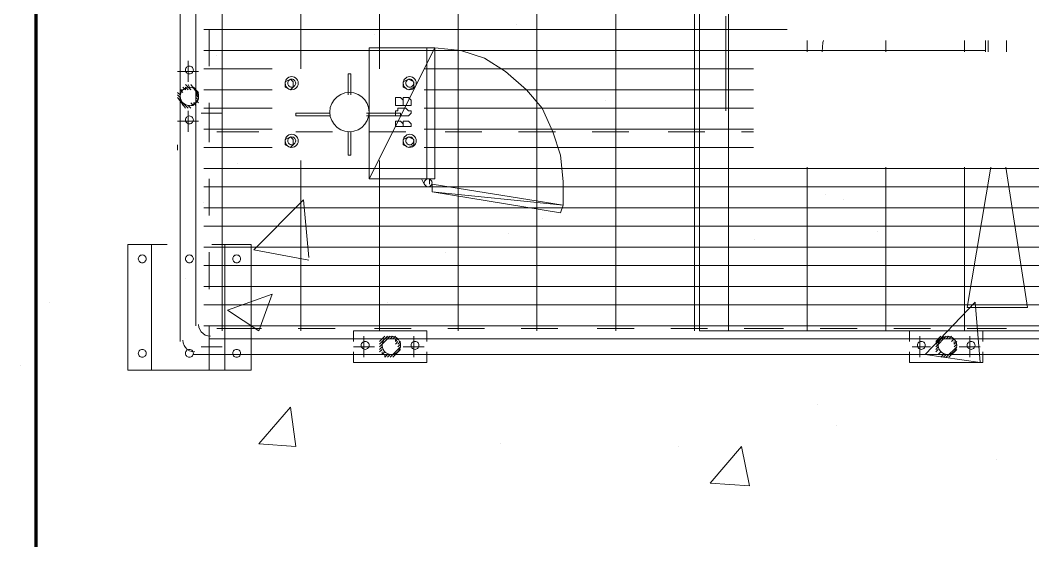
# Paper-space layout '03 Scan Locations' of a CAD drawing. Header units: millimetres. Extents: x 5 to 415, y 5 to 292.
# Drawn here: x 136.1 to 160.04, y 68.8 to 81.1 of the extents above; entities that cross this region are included whole.
import ezdxf

# ---------------------------------------------------------------- set-up
doc = ezdxf.new("R2010")
doc.units = ezdxf.units.MM
for name, color, linetype in [('EXISTING', 7, 'Continuous'), ('LOAD_BEARING_WALLS', 7, 'Continuous'), ('PROPOSED', 7, 'Continuous')]:
    doc.layers.add(name, color=color, linetype=linetype)

# ---------------------------------------------------------------- blocks, each defined once
blk = doc.blocks.new('SHEET_03')
at = {"layer": 'EXISTING', "color": 254, "linetype": 'Continuous', "lineweight": 13}
for p, q in [((152.782, 81.196), (152.782, 78.964)), ((147.822, 81.01), (147.822, 81.01)), ((144.474, 80.762), (144.474, 80.762)), ((144.35, 77.352), (144.35, 80.452)), ((145.9, 80.452), (144.35, 77.352)), ((144.35, 80.452), (145.9, 80.452)), ((145.9, 77.352), (145.9, 80.452)), ((158.982, 80.628), (158.982, 80.354)), ((140.754, 80.266), (140.754, 80.266)), ((140.072, 80.142), (140.072, 79.646)), ((140.196, 79.956), (140.196, 79.956)), ((139.824, 79.894), (140.32, 79.894)), ((149.93, 79.212), (149.93, 79.212)), ((140.072, 78.468), (140.072, 78.964)), ((139.824, 78.716), (140.32, 78.716)), ((141.25, 77.724), (141.25, 77.724)), ((158.486, 74.314), (159.046, 77.628)), ((159.399, 77.628), (159.912, 74.314)), ((144.35, 77.352), (145.9, 77.352)), ((159.292, 77.352), (159.292, 77.352)), ((145.838, 77.042), (145.838, 77.228)), ((145.838, 77.228), (148.938, 76.732)), ((141.622, 75.678), (142.8, 76.856)), ((142.924, 75.492), (142.8, 76.856)), ((148.938, 76.732), (145.838, 77.042)), ((145.838, 77.042), (148.876, 76.546)), ((155.138, 76.98), (155.138, 76.98)), ((155.572, 76.856), (155.572, 76.856)), ((140.444, 76.794), (140.444, 76.794)), ((148.876, 76.546), (148.938, 76.732)), ((148.442, 76.422), (148.442, 76.422)), ((156.378, 76.112), (156.378, 76.112)), ((147.636, 76.05), (147.636, 76.05)), ((153.464, 75.926), (153.464, 75.926)), ((141.622, 75.678), (142.924, 75.43)), ((146.148, 75.616), (146.148, 75.616)), ((140.01, 74.996), (140.01, 74.996)), ((140.568, 74.872), (140.568, 74.872)), ((136.786, 74.438), (136.786, 74.438)), ((141.002, 74.252), (142.056, 74.624)), ((141.746, 73.756), (142.056, 74.624)), ((144.784, 74.438), (144.784, 74.438)), ((157.494, 73.198), (158.672, 74.438)), ((158.796, 73.012), (158.672, 74.438)), ((141.002, 74.252), (141.746, 73.756)), ((159.912, 74.314), (158.486, 74.314)), ((144.226, 73.632), (144.226, 73.136)), ((145.404, 73.632), (145.404, 73.136)), ((157.37, 73.632), (157.37, 73.136)), ((158.548, 73.632), (158.548, 73.136)), ((143.978, 73.384), (144.474, 73.384)), ((145.652, 73.384), (145.156, 73.384)), ((157.184, 73.384), (157.618, 73.384)), ((158.796, 73.384), (158.3, 73.384)), ((157.494, 73.198), (158.796, 73.012)), ((136.104, 72.95), (136.104, 72.95)), ((141.746, 71.09), (142.49, 71.958)), ((142.614, 71.028), (142.49, 71.958)), ((154.952, 72.02), (154.952, 72.02)), ((155.386, 71.524), (155.386, 71.524)), ((141.746, 71.09), (142.614, 71.028)), ((147.45, 71.09), (147.45, 71.09)), ((151.666, 71.028), (151.666, 71.028)), ((152.41, 70.16), (153.154, 71.028)), ((153.34, 70.098), (153.154, 71.028)), ((159.168, 70.718), (159.168, 70.718)), ((152.41, 70.16), (153.34, 70.098))]:
    blk.add_line(p, q, dxfattribs=at)
at = {"layer": 'LOAD_BEARING_WALLS', "color": 7, "linetype": 'Continuous', "lineweight": 70}
blk.add_line((136.476, 115.308), (136.476, 61.542), dxfattribs=at)
at = {"layer": 'PROPOSED', "color": 250, "linetype": 'Continuous', "lineweight": 13}
for p, q in [((140.878, 73.756), (140.878, 111.762)), ((152.038, 73.756), (152.038, 103.948)), ((152.162, 73.756), (152.162, 103.948)), ((152.162, 103.948), (152.162, 73.756)), ((152.844, 73.756), (152.844, 103.948)), ((146.458, 73.756), (146.458, 100.106)), ((148.318, 73.756), (148.318, 100.106)), ((150.178, 73.756), (150.178, 100.106)), ((139.886, 79.274), (139.886, 87.272)), ((140.258, 79.274), (140.258, 87.272)), ((142.738, 79.956), (142.738, 84.234)), ((144.598, 79.956), (144.598, 84.234)), ((140.444, 80.886), (152.162, 80.886)), ((140.568, 80.886), (140.568, 80.018)), ((152.162, 80.886), (154.228, 80.886)), ((145.714, 77.352), (145.714, 80.452)), ((146.52, 80.39), (145.9, 80.452)), ((154.704, 80.354), (154.704, 80.628)), ((155.056, 80.354), (155.076, 80.576)), ((155.076, 80.576), (155.092, 80.628)), ((156.564, 80.354), (156.564, 80.628)), ((158.424, 80.354), (158.424, 80.628)), ((158.92, 80.354), (158.92, 80.628)), ((158.982, 80.354), (158.982, 80.628)), ((159.416, 80.628), (159.416, 80.354)), ((140.444, 80.39), (152.162, 80.39)), ((147.078, 80.204), (146.52, 80.39)), ((147.574, 79.894), (147.078, 80.204)), ((152.162, 80.39), (158.92, 80.39)), ((140.012, 79.946), (140.01, 79.925)), ((140.019, 79.966), (140.012, 79.946)), ((140.03, 79.983), (140.019, 79.966)), ((140.045, 79.998), (140.03, 79.983)), ((140.062, 80.009), (140.045, 79.998)), ((140.082, 80.016), (140.062, 80.009)), ((140.103, 80.018), (140.082, 80.016)), ((140.124, 80.016), (140.103, 80.018)), ((140.144, 80.009), (140.124, 80.016)), ((140.161, 79.998), (140.144, 80.009)), ((140.176, 79.983), (140.161, 79.998)), ((140.187, 79.966), (140.176, 79.983)), ((140.194, 79.946), (140.187, 79.966)), ((140.196, 79.925), (140.194, 79.946)), ((140.444, 79.956), (142.056, 79.956)), ((145.652, 79.956), (152.162, 79.956)), ((152.162, 79.956), (153.432, 79.956)), ((140.01, 79.925), (140.012, 79.904)), ((140.012, 79.904), (140.019, 79.884)), ((140.019, 79.884), (140.03, 79.867)), ((140.03, 79.867), (140.045, 79.852)), ((140.045, 79.852), (140.062, 79.841)), ((140.062, 79.841), (140.082, 79.834)), ((140.082, 79.834), (140.103, 79.832)), ((140.103, 79.832), (140.124, 79.834)), ((140.124, 79.834), (140.144, 79.841)), ((140.144, 79.841), (140.161, 79.852)), ((140.161, 79.852), (140.176, 79.867)), ((140.176, 79.867), (140.187, 79.884)), ((140.187, 79.884), (140.194, 79.904)), ((140.194, 79.904), (140.196, 79.925)), ((142.366, 79.646), (142.49, 79.708)), ((142.4, 79.712), (142.382, 79.683)), ((142.424, 79.736), (142.4, 79.712)), ((142.453, 79.754), (142.424, 79.736)), ((142.485, 79.766), (142.453, 79.754)), ((142.48, 79.699), (142.463, 79.688)), ((142.5, 79.706), (142.48, 79.699)), ((142.521, 79.77), (142.485, 79.766)), ((142.49, 79.708), (142.552, 79.646)), ((142.521, 79.708), (142.5, 79.706)), ((142.557, 79.766), (142.521, 79.77)), ((142.542, 79.706), (142.521, 79.708)), ((142.562, 79.699), (142.542, 79.706)), ((142.589, 79.754), (142.557, 79.766)), ((142.579, 79.688), (142.562, 79.699)), ((142.618, 79.736), (142.589, 79.754)), ((142.642, 79.712), (142.618, 79.736)), ((142.66, 79.683), (142.642, 79.712)), ((143.854, 79.336), (143.854, 79.832)), ((143.854, 79.832), (143.916, 79.832)), ((143.916, 79.336), (143.916, 79.832)), ((145.28, 79.708), (145.156, 79.646)), ((145.19, 79.712), (145.172, 79.683)), ((145.214, 79.736), (145.19, 79.712)), ((145.243, 79.754), (145.214, 79.736)), ((145.275, 79.766), (145.243, 79.754)), ((145.27, 79.699), (145.253, 79.688)), ((145.29, 79.706), (145.27, 79.699)), ((145.311, 79.77), (145.275, 79.766)), ((145.404, 79.646), (145.28, 79.708)), ((145.311, 79.708), (145.29, 79.706)), ((145.347, 79.766), (145.311, 79.77)), ((145.332, 79.706), (145.311, 79.708)), ((145.352, 79.699), (145.332, 79.706)), ((145.379, 79.754), (145.347, 79.766)), ((145.369, 79.688), (145.352, 79.699)), ((145.408, 79.736), (145.379, 79.754)), ((145.432, 79.712), (145.408, 79.736)), ((145.45, 79.683), (145.432, 79.712)), ((148.07, 79.46), (147.574, 79.894)), ((139.948, 79.398), (139.886, 79.46)), ((139.948, 79.46), (139.886, 79.46)), ((139.967, 79.474), (139.934, 79.441)), ((140.01, 79.46), (139.948, 79.522)), ((140.008, 79.5), (139.967, 79.474)), ((140.053, 79.516), (140.008, 79.5)), ((140.134, 79.46), (140.01, 79.584)), ((140.01, 79.46), (140.01, 79.522)), ((140.072, 79.46), (140.01, 79.522)), ((140.103, 79.522), (140.053, 79.516)), ((140.134, 79.46), (140.072, 79.584)), ((140.153, 79.516), (140.103, 79.522)), ((140.32, 79.336), (140.134, 79.584)), ((140.198, 79.5), (140.153, 79.516)), ((140.32, 79.398), (140.196, 79.522)), ((140.239, 79.474), (140.198, 79.5)), ((140.272, 79.441), (140.239, 79.474)), ((140.444, 79.46), (142.056, 79.46)), ((142.37, 79.651), (142.366, 79.615)), ((142.366, 79.522), (142.366, 79.646)), ((142.366, 79.615), (142.37, 79.579)), ((142.49, 79.46), (142.366, 79.522)), ((142.382, 79.683), (142.37, 79.651)), ((142.37, 79.579), (142.382, 79.547)), ((142.382, 79.547), (142.4, 79.518)), ((142.4, 79.518), (142.424, 79.494)), ((142.424, 79.494), (142.453, 79.476)), ((142.43, 79.636), (142.428, 79.615)), ((142.428, 79.615), (142.43, 79.594)), ((142.437, 79.656), (142.43, 79.636)), ((142.43, 79.594), (142.437, 79.574)), ((142.448, 79.673), (142.437, 79.656)), ((142.437, 79.574), (142.448, 79.557)), ((142.463, 79.688), (142.448, 79.673)), ((142.448, 79.557), (142.463, 79.542)), ((142.453, 79.476), (142.485, 79.464)), ((142.463, 79.542), (142.48, 79.531)), ((142.48, 79.531), (142.5, 79.524)), ((142.485, 79.464), (142.521, 79.46)), ((142.552, 79.522), (142.49, 79.46)), ((142.5, 79.524), (142.521, 79.522)), ((142.521, 79.522), (142.542, 79.524)), ((142.521, 79.46), (142.557, 79.464)), ((142.542, 79.524), (142.562, 79.531)), ((142.552, 79.646), (142.552, 79.522)), ((142.557, 79.464), (142.589, 79.476)), ((142.562, 79.531), (142.579, 79.542)), ((142.594, 79.673), (142.579, 79.688)), ((142.579, 79.542), (142.594, 79.557)), ((142.589, 79.476), (142.618, 79.494)), ((142.605, 79.656), (142.594, 79.673)), ((142.594, 79.557), (142.605, 79.574)), ((142.612, 79.636), (142.605, 79.656)), ((142.605, 79.574), (142.612, 79.594)), ((142.614, 79.615), (142.612, 79.636)), ((142.612, 79.594), (142.614, 79.615)), ((142.618, 79.494), (142.642, 79.518)), ((142.642, 79.518), (142.66, 79.547)), ((142.672, 79.651), (142.66, 79.683)), ((142.66, 79.547), (142.672, 79.579)), ((142.676, 79.615), (142.672, 79.651)), ((142.672, 79.579), (142.676, 79.615)), ((145.16, 79.651), (145.156, 79.615)), ((145.156, 79.646), (145.156, 79.522)), ((145.156, 79.615), (145.16, 79.579)), ((145.156, 79.522), (145.28, 79.46)), ((145.172, 79.683), (145.16, 79.651)), ((145.16, 79.579), (145.172, 79.547)), ((145.172, 79.547), (145.19, 79.518)), ((145.19, 79.518), (145.214, 79.494)), ((145.214, 79.494), (145.243, 79.476)), ((145.22, 79.636), (145.218, 79.615)), ((145.218, 79.615), (145.22, 79.594)), ((145.227, 79.656), (145.22, 79.636)), ((145.22, 79.594), (145.227, 79.574)), ((145.238, 79.673), (145.227, 79.656)), ((145.227, 79.574), (145.238, 79.557)), ((145.253, 79.688), (145.238, 79.673)), ((145.238, 79.557), (145.253, 79.542)), ((145.243, 79.476), (145.275, 79.464)), ((145.253, 79.542), (145.27, 79.531)), ((145.27, 79.531), (145.29, 79.524)), ((145.275, 79.464), (145.311, 79.46)), ((145.28, 79.46), (145.404, 79.522)), ((145.29, 79.524), (145.311, 79.522)), ((145.311, 79.522), (145.332, 79.524)), ((145.311, 79.46), (145.347, 79.464)), ((145.332, 79.524), (145.352, 79.531)), ((145.347, 79.464), (145.379, 79.476)), ((145.352, 79.531), (145.369, 79.542)), ((145.384, 79.673), (145.369, 79.688)), ((145.369, 79.542), (145.384, 79.557)), ((145.379, 79.476), (145.408, 79.494)), ((145.395, 79.656), (145.384, 79.673)), ((145.384, 79.557), (145.395, 79.574)), ((145.402, 79.636), (145.395, 79.656)), ((145.395, 79.574), (145.402, 79.594)), ((145.404, 79.615), (145.402, 79.636)), ((145.402, 79.594), (145.404, 79.615)), ((145.404, 79.522), (145.404, 79.646)), ((145.408, 79.494), (145.432, 79.518)), ((145.432, 79.518), (145.45, 79.547)), ((145.462, 79.651), (145.45, 79.683)), ((145.45, 79.547), (145.462, 79.579)), ((145.466, 79.615), (145.462, 79.651)), ((145.462, 79.579), (145.466, 79.615)), ((145.652, 79.46), (152.162, 79.46)), ((148.442, 79.026), (148.07, 79.46)), ((152.162, 79.46), (153.432, 79.46)), ((139.886, 79.336), (139.824, 79.398)), ((139.886, 79.274), (139.824, 79.336)), ((140.01, 79.026), (139.824, 79.274)), ((139.824, 79.274), (140.072, 79.026)), ((139.886, 79.398), (139.886, 79.398)), ((139.892, 79.355), (139.886, 79.305)), ((139.886, 79.305), (139.892, 79.255)), ((139.886, 73.508), (139.886, 79.274)), ((139.908, 79.4), (139.892, 79.355)), ((139.892, 79.255), (139.908, 79.21)), ((139.934, 79.441), (139.908, 79.4)), ((140.32, 79.274), (140.258, 79.398)), ((140.32, 79.274), (140.258, 79.336)), ((140.32, 79.212), (140.258, 79.274)), ((140.258, 73.88), (140.258, 79.274)), ((140.298, 79.4), (140.272, 79.441)), ((140.314, 79.355), (140.298, 79.4)), ((140.298, 79.21), (140.314, 79.255)), ((140.32, 79.305), (140.314, 79.355)), ((140.314, 79.255), (140.32, 79.305)), ((143.522, 79.224), (143.467, 79.137)), ((143.594, 79.296), (143.522, 79.224)), ((143.681, 79.351), (143.594, 79.296)), ((143.778, 79.386), (143.681, 79.351)), ((143.885, 79.398), (143.778, 79.386)), ((143.992, 79.386), (143.885, 79.398)), ((144.089, 79.351), (143.992, 79.386)), ((144.176, 79.296), (144.089, 79.351)), ((144.248, 79.224), (144.176, 79.296)), ((144.303, 79.137), (144.248, 79.224)), ((144.97, 79.212), (144.97, 79.274)), ((144.97, 79.274), (145.032, 79.274)), ((145.032, 79.274), (145.094, 79.274)), ((145.094, 79.274), (145.156, 79.212)), ((145.156, 79.212), (145.156, 79.274)), ((145.156, 79.274), (145.218, 79.274)), ((145.218, 79.274), (145.28, 79.274)), ((145.28, 79.274), (145.342, 79.212)), ((139.948, 79.088), (139.886, 79.212)), ((139.908, 79.21), (139.934, 79.169)), ((139.934, 79.169), (139.967, 79.136)), ((139.967, 79.136), (140.008, 79.11)), ((140.008, 79.11), (140.053, 79.094)), ((140.053, 79.094), (140.103, 79.088)), ((140.134, 79.026), (140.072, 79.088)), ((140.103, 79.088), (140.153, 79.094)), ((140.196, 79.088), (140.134, 79.15)), ((140.196, 79.088), (140.134, 79.088)), ((140.153, 79.094), (140.198, 79.11)), ((140.258, 79.088), (140.196, 79.15)), ((140.258, 79.15), (140.196, 79.15)), ((140.198, 79.11), (140.239, 79.136)), ((140.239, 79.136), (140.272, 79.169)), ((140.32, 79.15), (140.258, 79.212)), ((140.272, 79.169), (140.298, 79.21)), ((140.444, 79.026), (142.056, 79.026)), ((140.568, 79.15), (140.568, 78.22)), ((143.432, 79.04), (143.42, 78.933)), ((143.467, 79.137), (143.432, 79.04)), ((144.338, 79.04), (144.303, 79.137)), ((144.35, 78.933), (144.338, 79.04)), ((144.97, 79.088), (144.97, 79.212)), ((145.342, 79.088), (144.97, 79.088)), ((145.094, 79.026), (145.032, 79.026)), ((145.032, 79.026), (145.032, 78.964)), ((145.156, 79.026), (145.094, 79.026)), ((145.156, 79.212), (145.156, 79.088)), ((145.218, 79.026), (145.156, 79.026)), ((145.28, 78.964), (145.218, 79.026)), ((145.342, 79.212), (145.342, 79.088)), ((145.652, 79.026), (152.162, 79.026)), ((148.69, 78.468), (148.442, 79.026)), ((152.162, 79.026), (153.432, 79.026)), ((140.012, 78.768), (140.01, 78.747)), ((140.01, 78.747), (140.012, 78.726)), ((140.019, 78.788), (140.012, 78.768)), ((140.03, 78.805), (140.019, 78.788)), ((140.045, 78.82), (140.03, 78.805)), ((140.062, 78.831), (140.045, 78.82)), ((140.082, 78.838), (140.062, 78.831)), ((140.103, 78.84), (140.082, 78.838)), ((140.124, 78.838), (140.103, 78.84)), ((140.144, 78.831), (140.124, 78.838)), ((140.161, 78.82), (140.144, 78.831)), ((140.176, 78.805), (140.161, 78.82)), ((140.187, 78.788), (140.176, 78.805)), ((140.194, 78.768), (140.187, 78.788)), ((140.196, 78.747), (140.194, 78.768)), ((140.194, 78.726), (140.196, 78.747)), ((140.878, 78.902), (140.382, 78.902)), ((143.42, 78.902), (142.614, 78.902)), ((142.614, 78.902), (142.614, 78.84)), ((142.614, 78.84), (142.614, 78.902)), ((143.42, 78.84), (142.614, 78.84)), ((143.42, 78.933), (143.432, 78.826)), ((143.432, 78.826), (143.467, 78.729)), ((144.288, 78.902), (145.094, 78.902)), ((144.288, 78.84), (145.094, 78.84)), ((144.303, 78.729), (144.338, 78.826)), ((144.338, 78.826), (144.35, 78.933)), ((145.032, 78.964), (144.97, 78.964)), ((144.97, 78.964), (144.97, 78.902)), ((144.97, 78.902), (144.97, 78.84)), ((144.97, 78.84), (145.032, 78.84)), ((145.032, 78.84), (145.094, 78.84)), ((145.094, 78.902), (145.094, 78.84)), ((145.094, 78.84), (145.156, 78.84)), ((145.156, 78.84), (145.218, 78.84)), ((145.218, 78.84), (145.28, 78.84)), ((145.342, 78.964), (145.28, 78.964)), ((145.28, 78.84), (145.342, 78.902)), ((145.342, 78.902), (145.342, 78.964)), ((140.012, 78.726), (140.019, 78.706)), ((140.019, 78.706), (140.03, 78.689)), ((140.03, 78.689), (140.045, 78.674)), ((140.045, 78.674), (140.062, 78.663)), ((140.062, 78.663), (140.082, 78.656)), ((140.082, 78.656), (140.103, 78.654)), ((140.103, 78.654), (140.124, 78.656)), ((140.124, 78.656), (140.144, 78.663)), ((140.144, 78.663), (140.161, 78.674)), ((140.161, 78.674), (140.176, 78.689)), ((140.176, 78.689), (140.187, 78.706)), ((140.187, 78.706), (140.194, 78.726)), ((140.444, 78.53), (142.056, 78.53)), ((143.467, 78.729), (143.522, 78.642)), ((143.522, 78.642), (143.594, 78.57)), ((143.594, 78.57), (143.681, 78.515)), ((143.681, 78.515), (143.778, 78.48)), ((143.992, 78.48), (144.089, 78.515)), ((144.089, 78.515), (144.176, 78.57)), ((144.176, 78.57), (144.248, 78.642)), ((144.248, 78.642), (144.303, 78.729)), ((144.97, 78.654), (144.97, 78.716)), ((144.97, 78.716), (145.032, 78.716)), ((144.97, 78.592), (144.97, 78.654)), ((145.342, 78.592), (144.97, 78.592)), ((145.032, 78.716), (145.094, 78.716)), ((145.094, 78.716), (145.156, 78.654)), ((145.156, 78.654), (145.156, 78.716)), ((145.156, 78.716), (145.218, 78.716)), ((145.156, 78.654), (145.156, 78.592)), ((145.218, 78.716), (145.28, 78.716)), ((145.28, 78.716), (145.342, 78.654)), ((145.342, 78.654), (145.342, 78.592)), ((145.652, 78.53), (152.162, 78.53)), ((152.162, 78.53), (153.432, 78.53)), ((141.746, 78.468), (140.754, 78.468)), ((142.49, 78.344), (142.366, 78.282)), ((142.37, 78.287), (142.366, 78.251)), ((142.366, 78.282), (142.366, 78.158)), ((142.382, 78.319), (142.37, 78.287)), ((142.4, 78.348), (142.382, 78.319)), ((142.424, 78.372), (142.4, 78.348)), ((142.453, 78.39), (142.424, 78.372)), ((142.43, 78.272), (142.428, 78.251)), ((142.437, 78.292), (142.43, 78.272)), ((142.448, 78.309), (142.437, 78.292)), ((142.463, 78.324), (142.448, 78.309)), ((142.485, 78.402), (142.453, 78.39)), ((142.48, 78.335), (142.463, 78.324)), ((142.5, 78.342), (142.48, 78.335)), ((142.521, 78.406), (142.485, 78.402)), ((142.552, 78.282), (142.49, 78.344)), ((142.521, 78.344), (142.5, 78.342)), ((142.557, 78.402), (142.521, 78.406)), ((142.542, 78.342), (142.521, 78.344)), ((142.562, 78.335), (142.542, 78.342)), ((142.552, 78.158), (142.552, 78.282)), ((142.589, 78.39), (142.557, 78.402)), ((142.579, 78.324), (142.562, 78.335)), ((142.594, 78.309), (142.579, 78.324)), ((142.618, 78.372), (142.589, 78.39)), ((142.605, 78.292), (142.594, 78.309)), ((142.612, 78.272), (142.605, 78.292)), ((142.614, 78.251), (142.612, 78.272)), ((143.482, 78.468), (142.614, 78.468)), ((142.642, 78.348), (142.618, 78.372)), ((142.66, 78.319), (142.642, 78.348)), ((142.672, 78.287), (142.66, 78.319)), ((142.676, 78.251), (142.672, 78.287)), ((143.778, 78.48), (143.885, 78.468)), ((143.854, 78.468), (143.854, 77.91)), ((143.885, 78.468), (143.992, 78.48)), ((143.916, 78.468), (143.916, 77.91)), ((145.218, 78.468), (144.35, 78.468)), ((145.156, 78.282), (145.28, 78.344)), ((145.16, 78.287), (145.156, 78.251)), ((145.156, 78.158), (145.156, 78.282)), ((145.172, 78.319), (145.16, 78.287)), ((145.19, 78.348), (145.172, 78.319)), ((145.214, 78.372), (145.19, 78.348)), ((145.243, 78.39), (145.214, 78.372)), ((145.22, 78.272), (145.218, 78.251)), ((145.227, 78.292), (145.22, 78.272)), ((145.238, 78.309), (145.227, 78.292)), ((145.253, 78.324), (145.238, 78.309)), ((145.275, 78.402), (145.243, 78.39)), ((145.27, 78.335), (145.253, 78.324)), ((145.29, 78.342), (145.27, 78.335)), ((145.311, 78.406), (145.275, 78.402)), ((145.28, 78.344), (145.404, 78.282)), ((145.311, 78.344), (145.29, 78.342)), ((145.347, 78.402), (145.311, 78.406)), ((145.332, 78.342), (145.311, 78.344)), ((145.352, 78.335), (145.332, 78.342)), ((145.379, 78.39), (145.347, 78.402)), ((145.369, 78.324), (145.352, 78.335)), ((145.384, 78.309), (145.369, 78.324)), ((145.408, 78.372), (145.379, 78.39)), ((145.395, 78.292), (145.384, 78.309)), ((145.402, 78.272), (145.395, 78.292)), ((145.404, 78.251), (145.402, 78.272)), ((145.404, 78.282), (145.404, 78.158)), ((145.432, 78.348), (145.408, 78.372)), ((145.45, 78.319), (145.432, 78.348)), ((145.462, 78.287), (145.45, 78.319)), ((145.466, 78.251), (145.462, 78.287)), ((147.016, 78.468), (146.148, 78.468)), ((148.752, 78.468), (147.884, 78.468)), ((148.876, 77.91), (148.69, 78.468)), ((150.488, 78.468), (149.62, 78.468)), ((152.286, 78.468), (151.418, 78.468)), ((153.432, 78.468), (153.154, 78.468)), ((139.824, 78.158), (139.824, 78.034)), ((139.824, 78.158), (139.824, 78.158)), ((139.824, 78.034), (139.824, 78.034)), ((140.444, 78.096), (142.056, 78.096)), ((142.366, 78.251), (142.37, 78.215)), ((142.366, 78.158), (142.49, 78.096)), ((142.37, 78.215), (142.382, 78.183)), ((142.382, 78.183), (142.4, 78.154)), ((142.4, 78.154), (142.424, 78.13)), ((142.424, 78.13), (142.453, 78.112)), ((142.428, 78.251), (142.43, 78.23)), ((142.43, 78.23), (142.437, 78.21)), ((142.437, 78.21), (142.448, 78.193)), ((142.448, 78.193), (142.463, 78.178)), ((142.453, 78.112), (142.485, 78.1)), ((142.463, 78.178), (142.48, 78.167)), ((142.48, 78.167), (142.5, 78.16)), ((142.485, 78.1), (142.521, 78.096)), ((142.49, 78.096), (142.552, 78.158)), ((142.5, 78.16), (142.521, 78.158)), ((142.521, 78.158), (142.542, 78.16)), ((142.521, 78.096), (142.557, 78.1)), ((142.542, 78.16), (142.562, 78.167)), ((142.557, 78.1), (142.589, 78.112)), ((142.562, 78.167), (142.579, 78.178)), ((142.579, 78.178), (142.594, 78.193)), ((142.589, 78.112), (142.618, 78.13)), ((142.594, 78.193), (142.605, 78.21)), ((142.605, 78.21), (142.612, 78.23)), ((142.612, 78.23), (142.614, 78.251)), ((142.618, 78.13), (142.642, 78.154)), ((142.642, 78.154), (142.66, 78.183)), ((142.66, 78.183), (142.672, 78.215)), ((142.672, 78.215), (142.676, 78.251)), ((145.156, 78.251), (145.16, 78.215)), ((145.28, 78.096), (145.156, 78.158)), ((145.16, 78.215), (145.172, 78.183)), ((145.172, 78.183), (145.19, 78.154)), ((145.19, 78.154), (145.214, 78.13)), ((145.214, 78.13), (145.243, 78.112)), ((145.218, 78.251), (145.22, 78.23)), ((145.22, 78.23), (145.227, 78.21)), ((145.227, 78.21), (145.238, 78.193)), ((145.238, 78.193), (145.253, 78.178)), ((145.243, 78.112), (145.275, 78.1)), ((145.253, 78.178), (145.27, 78.167)), ((145.27, 78.167), (145.29, 78.16)), ((145.275, 78.1), (145.311, 78.096)), ((145.404, 78.158), (145.28, 78.096)), ((145.29, 78.16), (145.311, 78.158)), ((145.311, 78.158), (145.332, 78.16)), ((145.311, 78.096), (145.347, 78.1)), ((145.332, 78.16), (145.352, 78.167)), ((145.347, 78.1), (145.379, 78.112)), ((145.352, 78.167), (145.369, 78.178)), ((145.369, 78.178), (145.384, 78.193)), ((145.379, 78.112), (145.408, 78.13)), ((145.384, 78.193), (145.395, 78.21)), ((145.395, 78.21), (145.402, 78.23)), ((145.402, 78.23), (145.404, 78.251)), ((145.408, 78.13), (145.432, 78.154)), ((145.432, 78.154), (145.45, 78.183)), ((145.45, 78.183), (145.462, 78.215)), ((145.462, 78.215), (145.466, 78.251)), ((145.652, 78.096), (152.162, 78.096)), ((152.162, 78.096), (153.432, 78.096)), ((142.738, 73.756), (142.738, 77.786)), ((143.854, 77.91), (143.916, 77.91)), ((144.598, 73.756), (144.598, 77.786)), ((148.938, 77.29), (148.876, 77.91)), ((140.444, 77.6), (152.162, 77.6)), ((152.162, 77.6), (163.88, 77.6)), ((154.704, 73.756), (154.704, 77.628)), ((156.564, 73.756), (156.564, 77.628)), ((158.424, 73.756), (158.424, 77.628)), ((140.568, 77.352), (140.568, 76.484)), ((145.652, 77.228), (145.59, 77.352)), ((145.672, 77.317), (145.661, 77.3)), ((145.687, 77.332), (145.672, 77.317)), ((145.704, 77.343), (145.687, 77.332)), ((145.724, 77.35), (145.704, 77.343)), ((145.745, 77.352), (145.724, 77.35)), ((145.766, 77.35), (145.745, 77.352)), ((145.786, 77.343), (145.766, 77.35)), ((145.776, 77.228), (145.776, 77.352)), ((145.803, 77.332), (145.786, 77.343)), ((145.818, 77.317), (145.803, 77.332)), ((145.829, 77.3), (145.818, 77.317)), ((140.444, 77.166), (152.162, 77.166)), ((145.654, 77.28), (145.652, 77.259)), ((145.652, 77.259), (145.654, 77.238)), ((145.661, 77.3), (145.654, 77.28)), ((145.654, 77.238), (145.661, 77.218)), ((145.661, 77.218), (145.672, 77.201)), ((145.672, 77.201), (145.687, 77.186)), ((145.687, 77.186), (145.704, 77.175)), ((145.704, 77.175), (145.724, 77.168)), ((145.714, 77.228), (145.714, 77.228)), ((145.724, 77.168), (145.745, 77.166)), ((145.745, 77.166), (145.766, 77.168)), ((145.766, 77.168), (145.786, 77.175)), ((145.786, 77.175), (145.803, 77.186)), ((145.803, 77.186), (145.818, 77.201)), ((145.818, 77.201), (145.829, 77.218)), ((145.836, 77.28), (145.829, 77.3)), ((145.829, 77.218), (145.836, 77.238)), ((145.838, 77.259), (145.836, 77.28)), ((145.836, 77.238), (145.838, 77.259)), ((148.938, 76.732), (148.938, 77.29)), ((152.162, 77.166), (163.88, 77.166)), ((140.444, 76.67), (152.162, 76.67)), ((152.162, 76.67), (163.88, 76.67)), ((140.444, 76.236), (152.162, 76.236)), ((152.162, 76.236), (163.88, 76.236)), ((139.576, 75.802), (138.646, 75.802)), ((138.646, 75.802), (138.646, 72.826)), ((139.576, 75.802), (139.204, 75.802)), ((139.204, 75.802), (139.204, 72.826)), ((140.444, 75.74), (152.162, 75.74)), ((140.94, 75.802), (140.63, 75.802)), ((141.56, 75.802), (140.63, 75.802)), ((140.94, 72.826), (140.94, 75.802)), ((141.56, 72.826), (141.56, 75.802)), ((152.162, 75.74), (163.88, 75.74)), ((138.896, 75.482), (138.894, 75.461)), ((138.894, 75.461), (138.896, 75.44)), ((138.903, 75.502), (138.896, 75.482)), ((138.896, 75.44), (138.903, 75.42)), ((138.914, 75.519), (138.903, 75.502)), ((138.903, 75.42), (138.914, 75.403)), ((138.929, 75.534), (138.914, 75.519)), ((138.914, 75.403), (138.929, 75.388)), ((138.946, 75.545), (138.929, 75.534)), ((138.929, 75.388), (138.946, 75.377)), ((138.966, 75.552), (138.946, 75.545)), ((138.987, 75.554), (138.966, 75.552)), ((139.008, 75.552), (138.987, 75.554)), ((139.028, 75.545), (139.008, 75.552)), ((139.045, 75.534), (139.028, 75.545)), ((139.028, 75.377), (139.045, 75.388)), ((139.06, 75.519), (139.045, 75.534)), ((139.045, 75.388), (139.06, 75.403)), ((139.071, 75.502), (139.06, 75.519)), ((139.06, 75.403), (139.071, 75.42)), ((139.078, 75.482), (139.071, 75.502)), ((139.071, 75.42), (139.078, 75.44)), ((139.08, 75.461), (139.078, 75.482)), ((139.078, 75.44), (139.08, 75.461)), ((140.012, 75.482), (140.01, 75.461)), ((140.01, 75.461), (140.012, 75.44)), ((140.019, 75.502), (140.012, 75.482)), ((140.012, 75.44), (140.019, 75.42)), ((140.03, 75.519), (140.019, 75.502)), ((140.019, 75.42), (140.03, 75.403)), ((140.045, 75.534), (140.03, 75.519)), ((140.03, 75.403), (140.045, 75.388)), ((140.062, 75.545), (140.045, 75.534)), ((140.045, 75.388), (140.062, 75.377)), ((140.082, 75.552), (140.062, 75.545)), ((140.103, 75.554), (140.082, 75.552)), ((140.124, 75.552), (140.103, 75.554)), ((140.144, 75.545), (140.124, 75.552)), ((140.161, 75.534), (140.144, 75.545)), ((140.144, 75.377), (140.161, 75.388)), ((140.176, 75.519), (140.161, 75.534)), ((140.161, 75.388), (140.176, 75.403)), ((140.187, 75.502), (140.176, 75.519)), ((140.176, 75.403), (140.187, 75.42)), ((140.194, 75.482), (140.187, 75.502)), ((140.187, 75.42), (140.194, 75.44)), ((140.196, 75.461), (140.194, 75.482)), ((140.194, 75.44), (140.196, 75.461)), ((140.568, 75.616), (140.568, 74.748)), ((141.128, 75.482), (141.126, 75.461)), ((141.126, 75.461), (141.128, 75.44)), ((141.135, 75.502), (141.128, 75.482)), ((141.128, 75.44), (141.135, 75.42)), ((141.146, 75.519), (141.135, 75.502)), ((141.135, 75.42), (141.146, 75.403)), ((141.161, 75.534), (141.146, 75.519)), ((141.146, 75.403), (141.161, 75.388)), ((141.178, 75.545), (141.161, 75.534)), ((141.161, 75.388), (141.178, 75.377)), ((141.198, 75.552), (141.178, 75.545)), ((141.219, 75.554), (141.198, 75.552)), ((141.24, 75.552), (141.219, 75.554)), ((141.26, 75.545), (141.24, 75.552)), ((141.277, 75.534), (141.26, 75.545)), ((141.26, 75.377), (141.277, 75.388)), ((141.292, 75.519), (141.277, 75.534)), ((141.277, 75.388), (141.292, 75.403)), ((141.303, 75.502), (141.292, 75.519)), ((141.292, 75.403), (141.303, 75.42)), ((141.31, 75.482), (141.303, 75.502)), ((141.303, 75.42), (141.31, 75.44)), ((141.312, 75.461), (141.31, 75.482)), ((141.31, 75.44), (141.312, 75.461)), ((138.946, 75.377), (138.966, 75.37)), ((138.966, 75.37), (138.987, 75.368)), ((138.987, 75.368), (139.008, 75.37)), ((139.008, 75.37), (139.028, 75.377)), ((140.062, 75.377), (140.082, 75.37)), ((140.082, 75.37), (140.103, 75.368)), ((140.103, 75.368), (140.124, 75.37)), ((140.124, 75.37), (140.144, 75.377)), ((140.444, 75.306), (152.162, 75.306)), ((141.178, 75.377), (141.198, 75.37)), ((141.198, 75.37), (141.219, 75.368)), ((141.219, 75.368), (141.24, 75.37)), ((141.24, 75.37), (141.26, 75.377)), ((152.162, 75.306), (163.88, 75.306)), ((140.444, 74.81), (152.162, 74.81)), ((152.162, 74.81), (163.88, 74.81)), ((140.444, 74.376), (152.162, 74.376)), ((152.162, 74.376), (163.88, 74.376)), ((140.32, 73.911), (140.327, 73.847)), ((140.327, 73.847), (140.348, 73.788)), ((140.348, 73.788), (140.381, 73.737)), ((140.381, 73.737), (140.425, 73.693)), ((140.444, 73.88), (152.162, 73.88)), ((140.568, 73.88), (140.568, 72.826)), ((141.808, 73.818), (140.754, 73.818)), ((143.544, 73.818), (142.676, 73.818)), ((143.978, 73.756), (145.714, 73.756)), ((143.978, 73.508), (143.978, 73.756)), ((145.342, 73.818), (144.474, 73.818)), ((145.714, 73.756), (145.714, 73.508)), ((147.078, 73.818), (146.21, 73.818)), ((148.814, 73.818), (147.946, 73.818)), ((150.612, 73.818), (149.744, 73.818)), ((152.348, 73.818), (151.48, 73.818)), ((152.162, 73.88), (163.88, 73.88)), ((163.88, 73.756), (152.162, 73.756)), ((152.162, 73.756), (163.88, 73.756)), ((154.146, 73.818), (153.216, 73.818)), ((155.882, 73.818), (155.014, 73.818)), ((157.618, 73.818), (156.75, 73.818)), ((157.122, 73.756), (158.858, 73.756)), ((157.122, 73.508), (157.122, 73.756)), ((159.416, 73.818), (158.486, 73.818)), ((158.858, 73.756), (158.858, 73.508)), ((139.948, 73.539), (139.955, 73.475)), ((139.955, 73.475), (139.976, 73.416)), ((140.425, 73.693), (140.476, 73.66)), ((140.476, 73.66), (140.535, 73.639)), ((140.535, 73.639), (140.599, 73.632)), ((157.99, 73.57), (140.568, 73.57)), ((144.184, 73.473), (144.173, 73.456)), ((144.199, 73.488), (144.184, 73.473)), ((144.216, 73.499), (144.199, 73.488)), ((144.236, 73.506), (144.216, 73.499)), ((144.257, 73.508), (144.236, 73.506)), ((144.278, 73.506), (144.257, 73.508)), ((144.298, 73.499), (144.278, 73.506)), ((144.315, 73.488), (144.298, 73.499)), ((144.33, 73.473), (144.315, 73.488)), ((144.341, 73.456), (144.33, 73.473)), ((144.598, 73.508), (144.722, 73.632)), ((144.598, 73.446), (144.784, 73.632)), ((144.846, 73.632), (144.598, 73.384)), ((144.682, 73.51), (144.666, 73.465)), ((144.708, 73.551), (144.682, 73.51)), ((144.741, 73.584), (144.708, 73.551)), ((144.782, 73.61), (144.741, 73.584)), ((144.827, 73.626), (144.782, 73.61)), ((144.784, 73.57), (144.846, 73.632)), ((144.877, 73.632), (144.827, 73.626)), ((144.846, 73.57), (144.908, 73.632)), ((144.927, 73.626), (144.877, 73.632)), ((144.908, 73.57), (144.97, 73.632)), ((144.908, 73.57), (144.97, 73.57)), ((144.972, 73.61), (144.927, 73.626)), ((144.97, 73.508), (144.97, 73.57)), ((144.97, 73.508), (145.032, 73.57)), ((144.97, 73.446), (145.032, 73.508)), ((145.013, 73.584), (144.972, 73.61)), ((145.046, 73.551), (145.013, 73.584)), ((145.032, 73.446), (145.094, 73.508)), ((145.072, 73.51), (145.046, 73.551)), ((145.088, 73.465), (145.072, 73.51)), ((145.362, 73.473), (145.351, 73.456)), ((145.377, 73.488), (145.362, 73.473)), ((145.394, 73.499), (145.377, 73.488)), ((145.414, 73.506), (145.394, 73.499)), ((145.435, 73.508), (145.414, 73.506)), ((145.456, 73.506), (145.435, 73.508)), ((145.476, 73.499), (145.456, 73.506)), ((145.493, 73.488), (145.476, 73.499)), ((145.508, 73.473), (145.493, 73.488)), ((145.519, 73.456), (145.508, 73.473)), ((157.328, 73.473), (157.317, 73.456)), ((157.343, 73.488), (157.328, 73.473)), ((157.36, 73.499), (157.343, 73.488)), ((157.38, 73.506), (157.36, 73.499)), ((157.401, 73.508), (157.38, 73.506)), ((157.422, 73.506), (157.401, 73.508)), ((157.442, 73.499), (157.422, 73.506)), ((157.459, 73.488), (157.442, 73.499)), ((157.474, 73.473), (157.459, 73.488)), ((157.485, 73.456), (157.474, 73.473)), ((157.742, 73.508), (157.866, 73.632)), ((157.742, 73.446), (157.928, 73.632)), ((157.99, 73.632), (157.742, 73.384)), ((157.826, 73.51), (157.81, 73.465)), ((157.852, 73.551), (157.826, 73.51)), ((157.885, 73.584), (157.852, 73.551)), ((157.926, 73.61), (157.885, 73.584)), ((157.971, 73.626), (157.926, 73.61)), ((157.928, 73.57), (157.99, 73.632)), ((158.021, 73.632), (157.971, 73.626)), ((157.99, 73.57), (158.052, 73.632)), ((157.99, 73.57), (175.412, 73.57)), ((158.071, 73.626), (158.021, 73.632)), ((158.052, 73.57), (158.114, 73.632)), ((158.052, 73.57), (158.114, 73.57)), ((158.116, 73.61), (158.071, 73.626)), ((158.114, 73.508), (158.176, 73.57)), ((158.157, 73.584), (158.116, 73.61)), ((158.19, 73.551), (158.157, 73.584)), ((158.176, 73.446), (158.176, 73.508)), ((158.176, 73.446), (158.238, 73.508)), ((158.216, 73.51), (158.19, 73.551)), ((158.232, 73.465), (158.216, 73.51)), ((158.506, 73.473), (158.495, 73.456)), ((158.521, 73.488), (158.506, 73.473)), ((158.538, 73.499), (158.521, 73.488)), ((158.558, 73.506), (158.538, 73.499)), ((158.579, 73.508), (158.558, 73.506)), ((158.6, 73.506), (158.579, 73.508)), ((158.62, 73.499), (158.6, 73.506)), ((158.637, 73.488), (158.62, 73.499)), ((158.652, 73.473), (158.637, 73.488)), ((158.663, 73.456), (158.652, 73.473)), ((138.896, 73.25), (138.894, 73.229)), ((138.903, 73.27), (138.896, 73.25)), ((138.914, 73.287), (138.903, 73.27)), ((138.929, 73.302), (138.914, 73.287)), ((138.946, 73.313), (138.929, 73.302)), ((138.966, 73.32), (138.946, 73.313)), ((138.987, 73.322), (138.966, 73.32)), ((139.008, 73.32), (138.987, 73.322)), ((139.028, 73.313), (139.008, 73.32)), ((139.045, 73.302), (139.028, 73.313)), ((139.06, 73.287), (139.045, 73.302)), ((139.071, 73.27), (139.06, 73.287)), ((139.078, 73.25), (139.071, 73.27)), ((139.08, 73.229), (139.078, 73.25)), ((139.976, 73.416), (140.009, 73.365)), ((140.009, 73.365), (140.053, 73.321)), ((140.012, 73.25), (140.01, 73.229)), ((140.019, 73.27), (140.012, 73.25)), ((140.03, 73.287), (140.019, 73.27)), ((140.045, 73.302), (140.03, 73.287)), ((140.062, 73.313), (140.045, 73.302)), ((140.053, 73.321), (140.104, 73.288)), ((140.082, 73.32), (140.062, 73.313)), ((140.103, 73.322), (140.082, 73.32)), ((140.124, 73.32), (140.103, 73.322)), ((140.104, 73.288), (140.163, 73.267)), ((140.144, 73.313), (140.124, 73.32)), ((140.161, 73.302), (140.144, 73.313)), ((140.176, 73.287), (140.161, 73.302)), ((140.163, 73.267), (140.227, 73.26)), ((140.187, 73.27), (140.176, 73.287)), ((140.194, 73.25), (140.187, 73.27)), ((140.196, 73.229), (140.194, 73.25)), ((140.878, 73.384), (140.382, 73.384)), ((141.128, 73.25), (141.126, 73.229)), ((141.135, 73.27), (141.128, 73.25)), ((141.146, 73.287), (141.135, 73.27)), ((141.161, 73.302), (141.146, 73.287)), ((141.178, 73.313), (141.161, 73.302)), ((141.198, 73.32), (141.178, 73.313)), ((141.219, 73.322), (141.198, 73.32)), ((141.24, 73.32), (141.219, 73.322)), ((141.26, 73.313), (141.24, 73.32)), ((141.277, 73.302), (141.26, 73.313)), ((141.292, 73.287), (141.277, 73.302)), ((141.303, 73.27), (141.292, 73.287)), ((141.31, 73.25), (141.303, 73.27)), ((141.312, 73.229), (141.31, 73.25)), ((143.978, 73.012), (143.978, 73.26)), ((144.166, 73.436), (144.164, 73.415)), ((144.164, 73.415), (144.166, 73.394)), ((144.173, 73.456), (144.166, 73.436)), ((144.166, 73.394), (144.173, 73.374)), ((144.173, 73.374), (144.184, 73.357)), ((144.184, 73.357), (144.199, 73.342)), ((144.199, 73.342), (144.216, 73.331)), ((144.216, 73.331), (144.236, 73.324)), ((144.236, 73.324), (144.257, 73.322)), ((144.257, 73.322), (144.278, 73.324)), ((144.278, 73.324), (144.298, 73.331)), ((144.298, 73.331), (144.315, 73.342)), ((144.315, 73.342), (144.33, 73.357)), ((144.33, 73.357), (144.341, 73.374)), ((144.348, 73.436), (144.341, 73.456)), ((144.341, 73.374), (144.348, 73.394)), ((144.35, 73.415), (144.348, 73.436)), ((144.348, 73.394), (144.35, 73.415)), ((144.598, 73.384), (144.66, 73.446)), ((144.598, 73.322), (144.66, 73.384)), ((144.598, 73.26), (144.66, 73.322)), ((144.666, 73.465), (144.66, 73.415)), ((144.66, 73.415), (144.666, 73.365)), ((144.66, 73.198), (144.66, 73.26)), ((144.66, 73.198), (144.722, 73.26)), ((144.666, 73.365), (144.682, 73.32)), ((144.682, 73.32), (144.708, 73.279)), ((144.708, 73.279), (144.741, 73.246)), ((144.741, 73.246), (144.782, 73.22)), ((145.094, 73.384), (144.846, 73.136)), ((144.908, 73.136), (145.094, 73.322)), ((144.97, 73.198), (145.032, 73.26)), ((144.972, 73.22), (145.013, 73.246)), ((145.013, 73.246), (145.046, 73.279)), ((145.032, 73.384), (145.094, 73.446)), ((145.032, 73.322), (145.094, 73.384)), ((145.046, 73.279), (145.072, 73.32)), ((145.072, 73.32), (145.088, 73.365)), ((145.094, 73.415), (145.088, 73.465)), ((145.088, 73.365), (145.094, 73.415)), ((145.344, 73.436), (145.342, 73.415)), ((145.342, 73.415), (145.344, 73.394)), ((145.351, 73.456), (145.344, 73.436)), ((145.344, 73.394), (145.351, 73.374)), ((145.351, 73.374), (145.362, 73.357)), ((145.362, 73.357), (145.377, 73.342)), ((145.377, 73.342), (145.394, 73.331)), ((145.394, 73.331), (145.414, 73.324)), ((145.414, 73.324), (145.435, 73.322)), ((145.435, 73.322), (145.456, 73.324)), ((145.456, 73.324), (145.476, 73.331)), ((145.476, 73.331), (145.493, 73.342)), ((145.493, 73.342), (145.508, 73.357)), ((145.508, 73.357), (145.519, 73.374)), ((145.526, 73.436), (145.519, 73.456)), ((145.519, 73.374), (145.526, 73.394)), ((145.528, 73.415), (145.526, 73.436)), ((145.526, 73.394), (145.528, 73.415)), ((145.714, 73.26), (145.714, 73.012)), ((157.122, 73.012), (157.122, 73.26)), ((157.31, 73.436), (157.308, 73.415)), ((157.308, 73.415), (157.31, 73.394)), ((157.317, 73.456), (157.31, 73.436)), ((157.31, 73.394), (157.317, 73.374)), ((157.317, 73.374), (157.328, 73.357)), ((157.328, 73.357), (157.343, 73.342)), ((157.343, 73.342), (157.36, 73.331)), ((157.36, 73.331), (157.38, 73.324)), ((157.38, 73.324), (157.401, 73.322)), ((157.401, 73.322), (157.422, 73.324)), ((157.422, 73.324), (157.442, 73.331)), ((157.442, 73.331), (157.459, 73.342)), ((157.459, 73.342), (157.474, 73.357)), ((157.474, 73.357), (157.485, 73.374)), ((157.492, 73.436), (157.485, 73.456)), ((157.485, 73.374), (157.492, 73.394)), ((157.494, 73.415), (157.492, 73.436)), ((157.492, 73.394), (157.494, 73.415)), ((157.742, 73.384), (157.804, 73.446)), ((157.742, 73.322), (157.804, 73.384)), ((157.742, 73.26), (157.804, 73.322)), ((157.81, 73.465), (157.804, 73.415)), ((157.804, 73.415), (157.81, 73.365)), ((157.804, 73.198), (157.866, 73.26)), ((157.81, 73.365), (157.826, 73.32)), ((157.826, 73.32), (157.852, 73.279)), ((157.852, 73.279), (157.885, 73.246)), ((157.885, 73.246), (157.926, 73.22)), ((158.238, 73.384), (157.99, 73.136)), ((158.052, 73.136), (158.238, 73.322)), ((158.114, 73.198), (158.176, 73.26)), ((158.116, 73.22), (158.157, 73.246)), ((158.157, 73.246), (158.19, 73.279)), ((158.176, 73.384), (158.238, 73.446)), ((158.176, 73.322), (158.238, 73.384)), ((158.19, 73.279), (158.216, 73.32)), ((158.216, 73.32), (158.232, 73.365)), ((158.238, 73.415), (158.232, 73.465)), ((158.232, 73.365), (158.238, 73.415)), ((158.488, 73.436), (158.486, 73.415)), ((158.486, 73.415), (158.488, 73.394)), ((158.495, 73.456), (158.488, 73.436)), ((158.488, 73.394), (158.495, 73.374)), ((158.495, 73.374), (158.506, 73.357)), ((158.506, 73.357), (158.521, 73.342)), ((158.521, 73.342), (158.538, 73.331)), ((158.538, 73.331), (158.558, 73.324)), ((158.558, 73.324), (158.579, 73.322)), ((158.579, 73.322), (158.6, 73.324)), ((158.6, 73.324), (158.62, 73.331)), ((158.62, 73.331), (158.637, 73.342)), ((158.637, 73.342), (158.652, 73.357)), ((158.652, 73.357), (158.663, 73.374)), ((158.67, 73.436), (158.663, 73.456)), ((158.663, 73.374), (158.67, 73.394)), ((158.672, 73.415), (158.67, 73.436)), ((158.67, 73.394), (158.672, 73.415)), ((158.858, 73.26), (158.858, 73.012)), ((138.894, 73.229), (138.896, 73.208)), ((138.896, 73.208), (138.903, 73.188)), ((138.903, 73.188), (138.914, 73.171)), ((138.914, 73.171), (138.929, 73.156)), ((138.929, 73.156), (138.946, 73.145)), ((138.946, 73.145), (138.966, 73.138)), ((138.966, 73.138), (138.987, 73.136)), ((138.987, 73.136), (139.008, 73.138)), ((139.008, 73.138), (139.028, 73.145)), ((139.028, 73.145), (139.045, 73.156)), ((139.045, 73.156), (139.06, 73.171)), ((139.06, 73.171), (139.071, 73.188)), ((139.071, 73.188), (139.078, 73.208)), ((139.078, 73.208), (139.08, 73.229)), ((140.01, 73.229), (140.012, 73.208)), ((140.012, 73.208), (140.019, 73.188)), ((140.019, 73.188), (140.03, 73.171)), ((140.03, 73.171), (140.045, 73.156)), ((140.045, 73.156), (140.062, 73.145)), ((140.062, 73.145), (140.082, 73.138)), ((140.082, 73.138), (140.103, 73.136)), ((140.103, 73.136), (140.124, 73.138)), ((140.124, 73.138), (140.144, 73.145)), ((140.144, 73.145), (140.161, 73.156)), ((140.161, 73.156), (140.176, 73.171)), ((140.176, 73.171), (140.187, 73.188)), ((140.187, 73.188), (140.194, 73.208)), ((140.194, 73.208), (140.196, 73.229)), ((157.99, 73.198), (140.196, 73.198)), ((141.126, 73.229), (141.128, 73.208)), ((141.128, 73.208), (141.135, 73.188)), ((141.135, 73.188), (141.146, 73.171)), ((141.146, 73.171), (141.161, 73.156)), ((141.161, 73.156), (141.178, 73.145)), ((141.178, 73.145), (141.198, 73.138)), ((141.198, 73.138), (141.219, 73.136)), ((141.219, 73.136), (141.24, 73.138)), ((141.24, 73.138), (141.26, 73.145)), ((141.26, 73.145), (141.277, 73.156)), ((141.277, 73.156), (141.292, 73.171)), ((141.292, 73.171), (141.303, 73.188)), ((141.303, 73.188), (141.31, 73.208)), ((141.31, 73.208), (141.312, 73.229)), ((145.714, 73.012), (143.978, 73.012)), ((144.722, 73.136), (144.722, 73.198)), ((144.722, 73.136), (144.784, 73.198)), ((144.782, 73.22), (144.827, 73.204)), ((144.784, 73.136), (144.846, 73.198)), ((144.827, 73.204), (144.877, 73.198)), ((144.846, 73.136), (144.908, 73.198)), ((144.877, 73.198), (144.927, 73.204)), ((144.927, 73.204), (144.972, 73.22)), ((158.858, 73.012), (157.122, 73.012)), ((157.866, 73.136), (157.928, 73.198)), ((157.926, 73.22), (157.971, 73.204)), ((157.928, 73.136), (157.99, 73.198)), ((157.971, 73.204), (158.021, 73.198)), ((157.99, 73.136), (158.052, 73.198)), ((157.99, 73.198), (175.784, 73.198)), ((158.021, 73.198), (158.071, 73.204)), ((158.071, 73.204), (158.116, 73.22)), ((138.646, 72.826), (141.56, 72.826)), ((139.204, 72.826), (140.94, 72.826))]:
    blk.add_line(p, q, dxfattribs=at)

psp = doc.layouts.new('03 Scan Locations')

# ---------------------------------------------------------------- block references
psp.add_blockref('SHEET_03', (0, 0))

doc.saveas('drawing.dxf')
